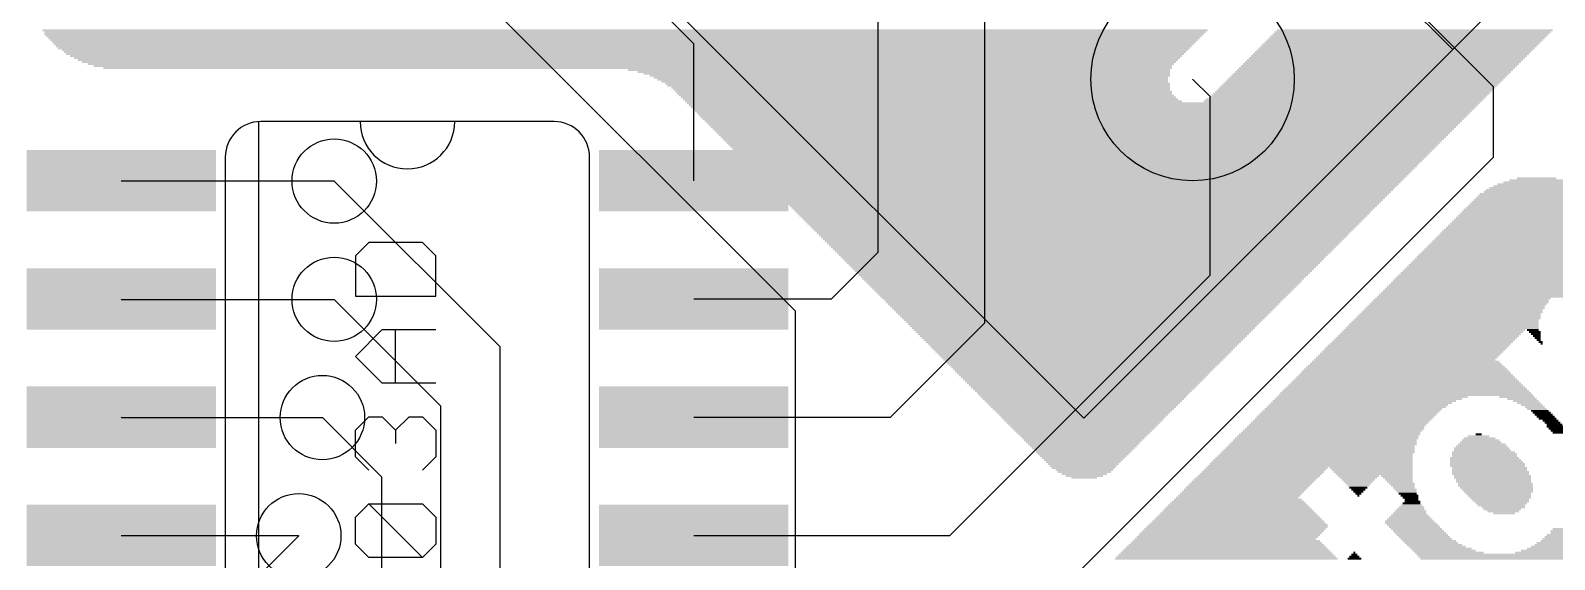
# Model space of a CAD drawing. Extents: x -40.8 to 40.8, y -42.1 to 43.9.
# Drawn here: x 16.17 to 32.53, y 13.59 to 19.27 of the extents above; entities that cross this region are included whole.
import ezdxf

# ---------------------------------------------------------------- set-up
doc = ezdxf.new("R2010")
doc.units = 0
for name, color, linetype in [('1', 22, 'CONTINUOUS'), ('16', 5, 'CONTINUOUS'), ('17', 82, 'CONTINUOUS'), ('18', 82, 'CONTINUOUS'), ('200', 2, 'CONTINUOUS'), ('21', 2, 'CONTINUOUS'), ('27', 253, 'CONTINUOUS')]:
    doc.layers.add(name, color=color, linetype=linetype)

# ---------------------------------------------------------------- blocks, each defined once
blk = doc.blocks.new('RECT')
blk.add_solid([(-0.5, -0.5), (0.5, -0.5), (-0.5, 0.5), (0.5, 0.5)])
blk = doc.blocks.new('ROUNDP')
blk.add_circle((0, 0), 0.5)
blk = doc.blocks.new('ROUNDV')
blk.add_circle((0, 0), 0.5)

msp = doc.modelspace()

# ---------------------------------------------------------------- linework, layer by layer
at = {"layer": '1'}
for p, q in [((21.717, 28.829), (31.877, 18.669)), ((23.2908, 19.1272), (21.2845, 21.1335)), ((26.416, 16.129), (26.416, 20.9804)), ((25.273, 16.891), (25.273, 19.431)), ((23.2908, 17.6575), (23.2908, 19.1272)), ((28.8361, 18.5603), (28.6479, 18.7485)), ((31.877, 18.669), (31.877, 17.907)), ((28.8361, 16.6441), (28.8361, 18.5603)), ((31.877, 17.907), (27.051, 13.081)), ((17.144, 17.6575), (19.4265, 17.6575)), ((19.4265, 17.6575), (19.431, 17.653)), ((24.7695, 16.3875), (25.273, 16.891)), ((26.0395, 13.8475), (28.8361, 16.6441)), ((17.144, 16.3875), (17.1485, 16.383)), ((17.1485, 16.383), (19.431, 16.383)), ((23.2908, 16.3875), (24.7695, 16.3875)), ((25.4045, 15.1175), (26.416, 16.129)), ((17.144, 15.1175), (17.1485, 15.113)), ((17.1485, 15.113), (19.304, 15.113)), ((23.2908, 15.1175), (25.4045, 15.1175)), ((17.144, 13.8475), (19.0455, 13.8475)), ((19.0455, 13.8475), (19.05, 13.843)), ((23.2908, 13.8475), (26.0395, 13.8475))]:
    msp.add_line(p, q, dxfattribs=at)
at = {"layer": '16'}
for p, q in [((24.384, 16.256), (15.2087, 25.4313)), ((19.431, 17.653), (21.209, 15.875)), ((19.431, 16.383), (20.574, 15.24)), ((24.384, 6.731), (24.384, 16.256)), ((21.209, 15.875), (21.209, 12.573)), ((20.574, 15.24), (20.574, 13.081)), ((19.304, 15.113), (19.939, 14.478)), ((19.939, 14.478), (19.939, 13.462)), ((19.05, 13.843), (8.509, 3.302))]:
    msp.add_line(p, q, dxfattribs=at)
at = {"layer": '21'}
for p, q in [((31.441, 19.0666), (19.0666, 31.441)), ((15.1069, 27.4812), (27.4812, 15.1069)), ((31.441, 19.0666), (32.431, 20.0566)), ((27.4812, 15.1069), (31.441, 19.0666)), ((18.6172, 18.2925), (18.6172, 8.1325)), ((21.7922, 18.2925), (18.6426, 18.2925)), ((18.2616, 17.9115), (18.2616, 8.5135)), ((22.1732, 8.5135), (22.1732, 17.9115))]:
    msp.add_line(p, q, dxfattribs=at)
for centre, radius, start, end in [((18.6426, 17.9115), 0.381, 90, 180), ((20.2174, 18.2925), 0.508, 180, 0), ((21.7922, 17.9115), 0.381, 0, 90)]:
    msp.add_arc(centre, radius, start, end, dxfattribs=at)
at = {"layer": '27'}
for p, q in [((19.802, 16.9934), (19.6579, 16.8494)), ((20.3782, 16.9934), (19.802, 16.9934)), ((20.5222, 16.8494), (20.3782, 16.9934)), ((19.6579, 16.8494), (19.6579, 16.4172)), ((20.5222, 16.4172), (20.5222, 16.8494)), ((19.6579, 16.4172), (20.5222, 16.4172)), ((19.6579, 15.7698), (19.946, 16.0579)), ((19.946, 16.0579), (20.5222, 16.0579)), ((20.0901, 15.4817), (20.0901, 16.0579)), ((19.946, 15.4817), (19.6579, 15.7698)), ((20.5222, 15.4817), (19.946, 15.4817)), ((19.6579, 14.9783), (19.802, 15.1224)), ((19.802, 15.1224), (19.946, 15.1224)), ((19.946, 15.1224), (20.0901, 14.9783)), ((20.0901, 14.9783), (20.2341, 15.1224)), ((20.2341, 15.1224), (20.3782, 15.1224)), ((20.3782, 15.1224), (20.5222, 14.9783)), ((19.6579, 14.6902), (19.6579, 14.9783)), ((20.0901, 14.9783), (20.0901, 14.8343)), ((20.5222, 14.9783), (20.5222, 14.6902)), ((19.802, 14.5462), (19.6579, 14.6902)), ((20.5222, 14.6902), (20.3782, 14.5462)), ((19.6579, 14.0428), (19.802, 14.1869)), ((19.802, 14.1869), (20.3782, 14.1869)), ((20.3782, 13.6106), (19.802, 14.1869)), ((20.3782, 14.1869), (20.5222, 14.0428)), ((19.6579, 13.7547), (19.6579, 14.0428)), ((20.5222, 14.0428), (20.5222, 13.7547)), ((19.802, 13.6106), (19.6579, 13.7547)), ((20.5222, 13.7547), (20.3782, 13.6106)), ((20.3782, 13.6106), (19.802, 13.6106))]:
    msp.add_line(p, q, dxfattribs=at)

# ---------------------------------------------------------------- block references
at = {"layer": '1', "xscale": 0.6604, "yscale": 2.032, "rotation": 270}
for p in [(17.144, 17.6575), (23.2908, 17.6575), (17.144, 16.3875), (23.2908, 16.3875), (17.144, 15.1175), (23.2908, 15.1175), (17.144, 13.8475), (23.2908, 13.8475)]:
    msp.add_blockref('RECT', p, dxfattribs=at)
at = {"layer": '17', "xscale": 2.1844, "yscale": 2.1844, "rotation": 135}
msp.add_blockref('ROUNDP', (28.6479, 18.7485), dxfattribs=at)
msp.add_blockref('ROUNDP', (28.6479, 18.7485), dxfattribs=at)
at = {"layer": '18', "xscale": 0.9064, "yscale": 0.9064}
for p in [(19.431, 17.653), (19.431, 17.653), (19.431, 16.383), (19.431, 16.383), (19.304, 15.113), (19.304, 15.113), (19.05, 13.843), (19.05, 13.843)]:
    msp.add_blockref('ROUNDV', p, dxfattribs=at)
at = {"layer": '200', "yscale": 0.0212}
for p, xscale in [((22.5525, 19.2711), 12.5115), ((22.5525, 19.2499), 12.4691), ((22.5419, 19.2288), 12.4479), ((22.5419, 19.2076), 12.4056), ((22.5419, 19.1864), 12.3633), ((22.5419, 19.1653), 12.3209), ((22.5419, 19.1441), 12.2786), ((30.904, 19.1441), 2.9638), ((30.9252, 19.1653), 2.9638), ((30.9464, 19.1864), 2.9638), ((30.9675, 19.2076), 2.9638), ((30.9887, 19.2288), 2.9638), ((31.0099, 19.2499), 2.9638), ((31.031, 19.2711), 2.9638), ((22.5419, 19.1229), 12.2363), ((22.5419, 19.1017), 12.1939), ((22.5419, 19.0806), 12.1516), ((22.5525, 19.0594), 12.0881), ((22.5525, 19.0382), 12.0457), ((22.5525, 19.0171), 12.0033), ((22.5631, 18.9959), 11.9399), ((22.5736, 18.9747), 11.8764), ((30.7347, 18.9747), 2.9638), ((30.7558, 18.9959), 2.9638), ((30.777, 19.0171), 2.9638), ((30.7982, 19.0382), 2.9638), ((30.8193, 19.0594), 2.9638), ((30.8405, 19.0806), 2.9638), ((30.8617, 19.1017), 2.9638), ((30.8828, 19.1229), 2.9638), ((22.5842, 18.9536), 11.8128), ((22.5948, 18.9324), 11.7494), ((22.616, 18.9112), 11.6647), ((22.6371, 18.89), 11.58), ((22.69, 18.8689), 11.4741), ((25.4951, 18.8477), 5.8218), ((25.548, 18.8265), 5.7159), ((30.5865, 18.8265), 2.9638), ((30.6076, 18.8477), 2.9638), ((30.6288, 18.8689), 2.9638), ((30.65, 18.89), 2.9638), ((30.6711, 18.9112), 2.9638), ((30.6923, 18.9324), 2.9638), ((30.7135, 18.9536), 2.9638), ((25.5798, 18.8054), 5.6524), ((25.6116, 18.7842), 5.5889), ((25.6221, 18.763), 5.5254), ((25.6433, 18.7419), 5.483), ((25.6645, 18.7207), 5.4407), ((25.6962, 18.6995), 5.4196), ((25.7068, 18.6783), 5.3984), ((25.7279, 18.6572), 5.3561), ((30.4171, 18.6572), 2.9638), ((30.4383, 18.6783), 2.9638), ((30.4594, 18.6995), 2.9638), ((30.4806, 18.7207), 2.9638), ((30.5018, 18.7419), 2.9638), ((30.523, 18.763), 2.9638), ((30.5441, 18.7842), 2.9638), ((30.5653, 18.8054), 2.9638), ((25.7386, 18.636), 5.3349), ((25.7597, 18.6148), 5.3348), ((25.7703, 18.5937), 5.3136), ((25.7915, 18.5725), 5.3137), ((25.8127, 18.5513), 5.3137), ((25.8338, 18.5302), 5.3136), ((25.8656, 18.509), 5.3349), ((27.4745, 18.4878), 8.5103), ((30.2583, 18.509), 2.985), ((30.2795, 18.5302), 2.985), ((30.3113, 18.5513), 2.9638), ((30.3324, 18.5725), 2.9638), ((30.3536, 18.5937), 2.9638), ((30.3748, 18.6148), 2.9638), ((30.3959, 18.636), 2.9638), ((27.4745, 18.4666), 8.468), ((27.4745, 18.4455), 8.4257), ((27.4745, 18.4243), 8.3833), ((27.4745, 18.4031), 8.341), ((27.4745, 18.382), 8.2986), ((27.4745, 18.3608), 8.2563), ((27.4745, 18.3396), 8.214), ((27.4745, 18.3185), 8.1716), ((27.4745, 18.2973), 8.1293), ((27.4745, 18.2761), 8.0869), ((27.4745, 18.2549), 8.0446), ((27.4745, 18.2338), 8.0023), ((27.4745, 18.2126), 7.9599), ((27.4745, 18.1914), 7.9176), ((27.4745, 18.1703), 7.8752), ((27.4745, 18.1491), 7.8329), ((27.4745, 18.1279), 7.7906), ((27.4745, 18.1068), 7.7482), ((27.4745, 18.0856), 7.7059), ((27.4745, 18.0644), 7.6635), ((27.4745, 18.0432), 7.6212), ((27.4745, 18.0221), 7.5789), ((27.4745, 18.0009), 7.5365), ((27.4745, 17.9797), 7.4942), ((27.4745, 17.9586), 7.4518), ((27.4745, 17.9374), 7.4095), ((27.4745, 17.9162), 7.3672), ((27.4745, 17.8951), 7.3248), ((27.4745, 17.8739), 7.2825), ((27.4745, 17.8527), 7.2401), ((27.4745, 17.8315), 7.1978), ((27.4745, 17.8104), 7.1555), ((27.4745, 17.7892), 7.1131), ((27.4745, 17.768), 7.0708), ((27.4745, 17.7469), 7.0284), ((27.4745, 17.7257), 6.9861), ((27.4745, 17.7045), 6.9438), ((27.4745, 17.6834), 6.9014), ((32.3436, 17.6834), 0.4234), ((27.4745, 17.6622), 6.8591), ((27.4745, 17.641), 6.8167), ((27.4745, 17.6198), 6.7744), ((27.4745, 17.5987), 6.7321), ((27.4745, 17.5775), 6.6897), ((27.4745, 17.5563), 6.6474), ((27.4745, 17.5352), 6.605), ((27.4745, 17.514), 6.5627), ((32.333, 17.514), 1.2067), ((32.333, 17.5352), 1.122), ((32.333, 17.5563), 1.0796), ((32.333, 17.5775), 0.995), ((32.333, 17.5987), 0.9103), ((32.333, 17.6198), 0.8256), ((32.3436, 17.641), 0.7198), ((32.3436, 17.6622), 0.5928), ((27.4745, 17.4928), 6.5204), ((27.4745, 17.4717), 6.478), ((27.4745, 17.4505), 6.4357), ((27.4745, 17.4293), 6.3933), ((27.4745, 17.4081), 6.351), ((27.4745, 17.387), 6.3087), ((27.4745, 17.3658), 6.2663), ((27.4745, 17.3446), 6.224), ((32.3436, 17.3446), 1.5666), ((32.3436, 17.3658), 1.5242), ((32.3436, 17.387), 1.4819), ((32.3436, 17.4081), 1.4396), ((32.3436, 17.4293), 1.3972), ((32.3436, 17.4505), 1.3549), ((32.333, 17.4717), 1.2914), ((32.333, 17.4928), 1.249), ((27.4745, 17.3235), 6.1816), ((27.4745, 17.3023), 6.1393), ((27.4745, 17.2811), 6.097), ((27.4745, 17.26), 6.0546), ((27.4745, 17.2388), 6.0123), ((27.4745, 17.2176), 5.9699), ((27.4745, 17.1964), 5.9276), ((27.4745, 17.1753), 5.8853), ((32.3436, 17.1753), 1.9053), ((32.3436, 17.1964), 1.863), ((32.3436, 17.2176), 1.8206), ((32.3436, 17.2388), 1.7783), ((32.3436, 17.26), 1.7359), ((32.3436, 17.2811), 1.6936), ((32.3436, 17.3023), 1.6513), ((32.3436, 17.3235), 1.6089), ((27.4745, 17.1541), 5.8429), ((27.4745, 17.1329), 5.8006), ((27.4745, 17.1118), 5.7582), ((27.4745, 17.0906), 5.7159), ((27.4745, 17.0694), 5.6736), ((27.4745, 17.0483), 5.6312), ((27.4745, 17.0271), 5.5889), ((32.3436, 17.0271), 2.2017), ((32.3436, 17.0483), 2.1593), ((32.3436, 17.0694), 2.117), ((32.3436, 17.0906), 2.0747), ((32.3436, 17.1118), 2.0323), ((32.3436, 17.1329), 1.99), ((32.3436, 17.1541), 1.9476), ((27.4745, 17.0059), 5.5465), ((27.4745, 16.9847), 5.5042), ((27.4745, 16.9636), 5.4619), ((27.4745, 16.9424), 5.4195), ((27.4745, 16.9212), 5.3772), ((27.4745, 16.9001), 5.3348), ((27.4745, 16.8789), 5.2925), ((27.4745, 16.8577), 5.2502), ((32.3436, 16.8577), 2.5404), ((32.3436, 16.8789), 2.4981), ((32.3436, 16.9001), 2.4557), ((32.3436, 16.9212), 2.4134), ((32.3436, 16.9424), 2.371), ((32.3436, 16.9636), 2.3287), ((32.3436, 16.9847), 2.2864), ((32.3436, 17.0059), 2.244), ((27.4745, 16.8366), 5.2078), ((27.4745, 16.8154), 5.1655), ((27.4745, 16.7942), 5.1231), ((27.4745, 16.773), 5.0808), ((27.4745, 16.7519), 5.0385), ((27.4745, 16.7307), 4.9961), ((27.4745, 16.7095), 4.9538), ((27.4745, 16.6884), 4.9114), ((32.3436, 16.6884), 2.8791), ((32.3436, 16.7095), 2.8368), ((32.3436, 16.7307), 2.7944), ((32.3436, 16.7519), 2.7521), ((32.3436, 16.773), 2.7098), ((32.3436, 16.7942), 2.6674), ((32.3436, 16.8154), 2.6251), ((32.3436, 16.8366), 2.5827), ((27.4745, 16.6672), 4.8691), ((27.4745, 16.646), 4.8268), ((27.4745, 16.6249), 4.7844), ((27.4745, 16.6037), 4.7421), ((27.4745, 16.5825), 4.6997), ((27.4745, 16.5613), 4.6574), ((27.4745, 16.5402), 4.6151), ((27.4745, 16.519), 4.5727), ((32.3436, 16.519), 3.2178), ((32.3436, 16.5402), 3.1755), ((32.3436, 16.5613), 3.1332), ((32.3436, 16.5825), 3.0908), ((32.3436, 16.6037), 3.0485), ((32.3436, 16.6249), 3.0061), ((32.3436, 16.646), 2.9638), ((32.3436, 16.6672), 2.9215), ((27.4745, 16.4978), 4.5304), ((27.4745, 16.4767), 4.488), ((27.4745, 16.4555), 4.4457), ((27.4745, 16.4343), 4.4034), ((27.4745, 16.4132), 4.361), ((27.4745, 16.392), 4.3187), ((27.4745, 16.3708), 4.2763), ((31.5286, 16.3708), 1.8841), ((31.5497, 16.392), 1.8842), ((32.3436, 16.4132), 3.4295), ((32.3436, 16.4343), 3.3872), ((32.3436, 16.4555), 3.3449), ((32.3436, 16.4767), 3.3025), ((32.3436, 16.4978), 3.2602), ((27.4745, 16.3496), 4.234), ((27.4745, 16.3285), 4.1917), ((27.4745, 16.3073), 4.1493), ((27.4745, 16.2861), 4.107), ((27.4745, 16.265), 4.0646), ((27.4745, 16.2438), 4.0223), ((27.4745, 16.2226), 3.98), ((27.4745, 16.2015), 3.9376), ((31.4015, 16.2015), 1.9688), ((31.4121, 16.2226), 1.9476), ((31.4333, 16.2438), 1.9477), ((31.4439, 16.265), 1.9265), ((31.4651, 16.2861), 1.9265), ((31.4757, 16.3073), 1.9053), ((31.4968, 16.3285), 1.9053), ((31.518, 16.3496), 1.9053), ((27.4745, 16.1803), 3.8953), ((27.4745, 16.1591), 3.8529), ((27.4745, 16.1379), 3.8106), ((27.4745, 16.1168), 3.7683), ((27.4745, 16.0956), 3.7259), ((27.4745, 16.0744), 3.6836), ((27.4745, 16.0533), 3.6412), ((27.4745, 16.0321), 3.5989), ((31.2216, 16.0321), 1.9477), ((31.2428, 16.0533), 1.9477), ((31.3274, 16.0744), 2.0746), ((31.338, 16.0956), 2.0534), ((31.3486, 16.1168), 2.0323), ((31.3592, 16.1379), 2.0111), ((31.3697, 16.1591), 1.9899), ((31.3909, 16.1803), 1.99), ((32.3012, 16.0533), 0.127), ((32.3224, 16.0321), 0.127), ((27.4745, 16.0109), 3.5566), ((27.4745, 15.9898), 3.5142), ((27.4745, 15.9686), 3.4719), ((27.4745, 15.9474), 3.4295), ((27.4745, 15.9262), 3.3872), ((27.4745, 15.9051), 3.3449), ((27.4745, 15.8839), 3.3025), ((31.0734, 15.8839), 1.9476), ((31.0946, 15.9051), 1.9477), ((31.1157, 15.9262), 1.9476), ((31.1369, 15.9474), 1.9476), ((31.1581, 15.9686), 1.9477), ((31.1792, 15.9898), 1.9476), ((31.2004, 16.0109), 1.9476), ((32.333, 16.0109), 0.1058), ((32.3436, 15.9898), 0.0847), ((32.3542, 15.9686), 0.0635), ((32.3648, 15.9474), 0.0423), ((32.3859, 15.9262), 0.0424), ((32.3965, 15.9051), 0.0212), ((27.4745, 15.8627), 3.2602), ((27.4745, 15.8416), 3.2178), ((27.4745, 15.8204), 3.1755), ((27.4745, 15.7992), 3.1332), ((27.4745, 15.7781), 3.0908), ((27.4745, 15.7569), 3.0485), ((27.4745, 15.7357), 3.0061), ((27.4745, 15.7145), 2.9638), ((30.9358, 15.7145), 2.0111), ((30.9252, 15.7357), 1.9476), ((30.9464, 15.7569), 1.9477), ((30.9675, 15.7781), 1.9476), ((30.9887, 15.7992), 1.9476), ((31.0099, 15.8204), 1.9477), ((31.0311, 15.8416), 1.9477), ((31.0522, 15.8627), 1.9476), ((27.4745, 15.6934), 2.9215), ((27.4745, 15.6722), 2.8791), ((27.4745, 15.651), 2.8368), ((27.4745, 15.6299), 2.7944), ((27.4745, 15.6087), 2.7521), ((27.4745, 15.5875), 2.7098), ((27.4745, 15.5664), 2.6674), ((27.4745, 15.5452), 2.6251), ((30.9358, 15.5452), 2.3499), ((30.9358, 15.5664), 2.3075), ((30.9358, 15.5875), 2.2652), ((30.9358, 15.6087), 2.2229), ((30.9358, 15.6299), 2.1805), ((30.9358, 15.651), 2.1382), ((30.9358, 15.6722), 2.0958), ((30.9358, 15.6934), 2.0535), ((27.4745, 15.524), 2.5827), ((27.4745, 15.5028), 2.5404), ((27.4745, 15.4817), 2.4981), ((27.4745, 15.4605), 2.4557), ((27.4745, 15.4393), 2.4134), ((27.4745, 15.4182), 2.371), ((27.4745, 15.397), 2.3287), ((27.4745, 15.3758), 2.2864), ((30.9358, 15.3758), 2.6886), ((30.9358, 15.397), 2.6463), ((30.9358, 15.4182), 2.6039), ((30.9358, 15.4393), 2.5616), ((30.9358, 15.4605), 2.5192), ((30.9358, 15.4817), 2.4769), ((30.9358, 15.5028), 2.4345), ((30.9358, 15.524), 2.3922), ((27.4745, 15.3547), 2.244), ((27.4745, 15.3335), 2.2017), ((27.4745, 15.3123), 2.1593), ((27.4745, 15.2911), 2.117), ((27.4745, 15.27), 2.0747), ((27.4745, 15.2488), 2.0323), ((27.4745, 15.2276), 1.99), ((30.4066, 15.2276), 1.9265), ((30.4277, 15.2488), 1.9264), ((30.4595, 15.27), 1.9477), ((30.4912, 15.2911), 1.9688), ((30.5336, 15.3123), 2.0111), ((30.5759, 15.3335), 2.0535), ((30.9358, 15.3547), 2.7309), ((32.1319, 15.3335), 0.3811), ((32.1848, 15.3123), 0.3176), ((32.2271, 15.2911), 0.2752), ((32.2589, 15.27), 0.254), ((32.2906, 15.2488), 0.2329), ((32.3225, 15.2276), 0.2117), ((27.4745, 15.2065), 1.9476), ((27.4745, 15.1853), 1.9053), ((27.4745, 15.1641), 1.863), ((27.4745, 15.143), 1.8206), ((27.4745, 15.1218), 1.7783), ((27.4745, 15.1006), 1.7359), ((27.4745, 15.0794), 1.6936), ((27.4745, 15.0583), 1.6513), ((30.2266, 15.0583), 1.9053), ((30.2477, 15.0794), 1.9053), ((30.269, 15.1006), 1.9053), ((30.2901, 15.1218), 1.9053), ((30.3113, 15.143), 1.9053), ((30.3325, 15.1641), 1.9053), ((30.3536, 15.1853), 1.9053), ((30.3748, 15.2065), 1.9053), ((32.3436, 15.2065), 0.2117), ((32.3754, 15.1853), 0.1905), ((32.3965, 15.1641), 0.1906), ((32.4177, 15.143), 0.1905), ((32.4389, 15.1218), 0.1905), ((32.46, 15.1006), 0.1906), ((32.4918, 15.0794), 0.1693), ((32.513, 15.0583), 0.1693), ((27.4745, 15.0371), 1.6089), ((27.4745, 15.0159), 1.5666), ((27.4745, 14.9948), 1.5242), ((27.4745, 14.9736), 1.4819), ((27.4745, 14.9524), 1.4396), ((27.4745, 14.9313), 1.3972), ((27.4745, 14.9101), 1.3549), ((27.4745, 14.8889), 1.3125), ((30.089, 14.8889), 1.9688), ((30.0996, 14.9101), 1.9477), ((30.1207, 14.9313), 1.9476), ((30.1313, 14.9524), 1.9264), ((30.1525, 14.9736), 1.9265), ((30.1737, 14.9948), 1.9265), ((30.1843, 15.0159), 1.9053), ((30.2055, 15.0371), 1.9053), ((31.7297, 14.8889), 0.3387), ((31.7191, 14.9101), 0.2329), ((31.7191, 14.9313), 0.0635), ((32.5341, 15.0371), 0.1694), ((32.5447, 15.0159), 0.1906), ((32.5659, 14.9948), 0.1905), ((32.5871, 14.9736), 0.1905), ((32.6082, 14.9524), 0.1906), ((27.4745, 14.8677), 1.2702), ((27.4745, 14.8466), 1.2279), ((27.4745, 14.8254), 1.1855), ((27.4745, 14.8042), 1.1432), ((27.4745, 14.7831), 1.1008), ((27.4745, 14.7619), 1.0585), ((27.4745, 14.7407), 1.0162), ((27.4745, 14.7196), 0.9738), ((29.9726, 14.7196), 2.0747), ((29.9937, 14.7407), 2.0746), ((30.0043, 14.7619), 2.0535), ((30.0149, 14.7831), 2.0323), ((30.0255, 14.8042), 2.0111), ((30.0467, 14.8254), 2.0111), ((30.0572, 14.8466), 1.99), ((30.0678, 14.8677), 1.9688), ((31.772, 14.7407), 0.6774), ((31.7826, 14.7196), 0.6986), ((31.7508, 14.7831), 0.5928), ((31.7614, 14.7619), 0.614), ((31.7508, 14.8042), 0.5504), ((31.7508, 14.8254), 0.5081), ((31.7402, 14.8466), 0.4446), ((31.7402, 14.8677), 0.4022), ((27.4745, 14.6984), 0.9315), ((27.4745, 14.6772), 0.8891), ((27.4745, 14.656), 0.8468), ((27.4745, 14.6349), 0.8045), ((27.4745, 14.6137), 0.7621), ((27.4745, 14.5925), 0.7198), ((27.4745, 14.5714), 0.6774), ((29.4433, 14.5714), 1.3126), ((29.9091, 14.5925), 2.2017), ((29.9197, 14.6137), 2.1805), ((29.9302, 14.6349), 2.1594), ((29.9408, 14.656), 2.1382), ((29.9514, 14.6772), 2.117), ((29.962, 14.6984), 2.0959), ((30.5653, 14.5714), 0.8892), ((31.7826, 14.6772), 0.7409), ((31.7932, 14.656), 0.7621), ((31.8038, 14.6349), 0.7833), ((31.8144, 14.6137), 0.8045), ((31.8144, 14.5925), 0.8045), ((31.7826, 14.6984), 0.6986), ((31.8355, 14.5714), 0.8044), ((27.4851, 14.5502), 0.6139), ((27.4851, 14.529), 0.5716), ((27.4851, 14.5079), 0.4869), ((27.4851, 14.4867), 0.4023), ((27.4851, 14.4655), 0.2752), ((29.274, 14.402), 1.3125), ((29.2951, 14.4232), 1.3126), ((29.3163, 14.4443), 1.3125), ((29.3375, 14.4655), 1.3125), ((29.3586, 14.4867), 1.3126), ((29.3798, 14.5079), 1.3125), ((29.401, 14.529), 1.3125), ((29.4221, 14.5502), 1.3126), ((30.5759, 14.5502), 0.868), ((30.5865, 14.529), 0.8468), ((30.5971, 14.5079), 0.8257), ((30.4277, 14.4867), 0.4446), ((30.4277, 14.4655), 0.4022), ((30.4276, 14.4443), 0.3599), ((30.4277, 14.4232), 0.3176), ((30.4277, 14.402), 0.2752), ((30.8405, 14.4867), 0.3388), ((30.8511, 14.4655), 0.3176), ((30.8617, 14.4443), 0.2964), ((30.8723, 14.4232), 0.2752), ((30.8934, 14.402), 0.2752), ((31.8355, 14.5502), 0.8044), ((31.8461, 14.529), 0.8256), ((31.8461, 14.5079), 0.8256), ((31.8673, 14.4867), 0.8257), ((31.8673, 14.4655), 0.8257), ((31.8779, 14.4443), 0.8045), ((31.8779, 14.4232), 0.8045), ((31.899, 14.402), 0.8044), ((29.1363, 14.2326), 1.376), ((29.1258, 14.2538), 1.3125), ((29.1469, 14.275), 1.3126), ((29.1681, 14.2962), 1.3125), ((29.1893, 14.3173), 1.3125), ((29.2104, 14.3385), 1.3126), ((29.2316, 14.3597), 1.3126), ((29.2528, 14.3808), 1.3125), ((30.4277, 14.3808), 0.2328), ((30.4277, 14.3597), 0.1906), ((30.4277, 14.3385), 0.1482), ((30.4277, 14.3173), 0.1058), ((30.4276, 14.2962), 0.0635), ((30.4277, 14.275), 0.0212), ((30.904, 14.3808), 0.254), ((30.9146, 14.3597), 0.2328), ((30.9358, 14.3385), 0.2329), ((30.9464, 14.3173), 0.2117), ((30.957, 14.2962), 0.1905), ((30.9781, 14.275), 0.1906), ((30.9887, 14.2538), 0.1694), ((30.9993, 14.2326), 0.1482), ((31.899, 14.3808), 0.8044), ((31.9096, 14.3597), 0.7833), ((31.9202, 14.3385), 0.7621), ((31.9308, 14.3173), 0.7409), ((31.9308, 14.2962), 0.6986), ((31.9413, 14.275), 0.6775), ((31.952, 14.2538), 0.6563), ((31.952, 14.2326), 0.6139), ((29.1363, 14.0633), 1.7148), ((29.1363, 14.0845), 1.6724), ((29.1364, 14.1056), 1.6301), ((29.1363, 14.1268), 1.5878), ((29.1363, 14.148), 1.5454), ((29.1364, 14.1691), 1.5031), ((29.1364, 14.1903), 1.4607), ((29.1363, 14.2115), 1.4184), ((30.9781, 14.0633), 0.4022), ((30.9782, 14.0845), 0.3599), ((30.9887, 14.1056), 0.3388), ((30.9887, 14.1268), 0.2964), ((30.9993, 14.148), 0.2752), ((30.9992, 14.1691), 0.2329), ((30.9992, 14.1903), 0.1905), ((31.0099, 14.2115), 0.1693), ((31.9625, 14.2115), 0.5928), ((31.9625, 14.1903), 0.5504), ((31.9626, 14.1691), 0.5081), ((31.9837, 14.148), 0.4658), ((31.9731, 14.1268), 0.4022), ((31.9837, 14.1056), 0.3387), ((31.9943, 14.0845), 0.2329), ((29.1045, 13.9151), 1.9477), ((29.1258, 13.9363), 1.9477), ((29.1364, 13.9574), 1.9265), ((29.1364, 13.9786), 1.8841), ((29.1363, 13.9998), 1.8418), ((29.1363, 14.0209), 1.7994), ((29.1364, 14.0421), 1.7571), ((30.9781, 13.9998), 0.5292), ((30.9887, 13.9786), 0.5504), ((31.0099, 13.9574), 0.5504), ((30.9782, 14.0209), 0.4869), ((30.9781, 14.0421), 0.4446), ((31.031, 13.9363), 0.5504), ((31.0522, 13.9151), 0.5504), ((33.0528, 13.9151), 1.0797), ((29.0093, 13.7457), 2.0958), ((29.0093, 13.7669), 2.0534), ((29.0093, 13.7881), 2.0112), ((28.9987, 13.8092), 1.9476), ((29.0199, 13.8304), 1.9476), ((29.0411, 13.8516), 1.9477), ((29.0622, 13.8728), 1.9476), ((29.0834, 13.8939), 1.9476), ((31.0734, 13.8939), 0.5504), ((31.0946, 13.8728), 0.5505), ((31.1157, 13.8516), 0.5504), ((31.1369, 13.8304), 0.5504), ((31.1581, 13.8092), 0.5505), ((31.1898, 13.7881), 0.5716), ((31.211, 13.7669), 0.5716), ((31.2428, 13.7457), 0.5927), ((32.8728, 13.7457), 1.1008), ((32.894, 13.7669), 1.1008), ((32.9258, 13.7881), 1.0797), ((32.947, 13.8092), 1.0797), ((32.9681, 13.8304), 1.0796), ((32.9892, 13.8516), 1.0797), ((33.0316, 13.8939), 1.0796), ((33.0211, 13.8728), 1.0585), ((29.0093, 13.5975), 2.3922), ((29.0093, 13.6187), 2.3498), ((29.0093, 13.6399), 2.3076), ((29.0093, 13.6611), 2.2652), ((29.0093, 13.6822), 2.2228), ((29.0093, 13.7034), 2.1806), ((29.0093, 13.7246), 2.1382), ((30.3854, 13.5975), 0.1481), ((30.3854, 13.6187), 0.1059), ((30.3854, 13.6399), 0.0635), ((30.3854, 13.6611), 0.0211), ((31.2745, 13.7246), 0.614), ((31.3169, 13.7034), 0.6563), ((31.3486, 13.6822), 0.6774), ((31.4015, 13.6611), 0.741), ((32.1848, 13.6399), 2.2652), ((32.1848, 13.6187), 2.2228), ((32.1848, 13.5975), 2.1806), ((32.7247, 13.6611), 1.2279), ((32.767, 13.6822), 1.1855), ((32.8093, 13.7034), 1.1432), ((32.8411, 13.7246), 1.122)]:
    msp.add_blockref('RECT', p, dxfattribs=dict(at, xscale=xscale))

doc.saveas('drawing.dxf')
